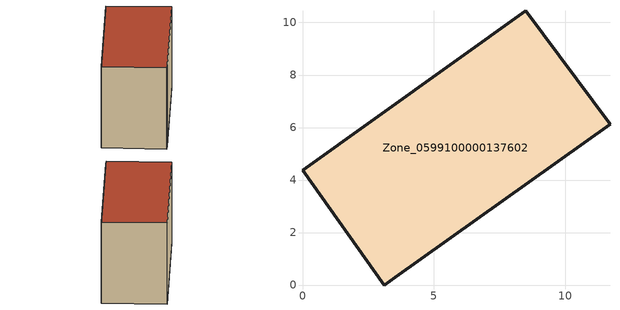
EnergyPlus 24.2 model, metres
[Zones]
Zone_0599100000137602
 floor ground (C_G): 8.5,10.44 11.71,6.12 3.54,0.3 3.12,0 0,4.37 z0
 wall outside (C_F): 11.71,6.12 8.5,10.44 0,4.37 3.12,0 3.54,0.3 11.71,6.12 z0:7.58
 roof outside (C_R): 3.12,0 3.54,0.3 11.71,6.12 8.5,10.44 0,4.37 z7.58
[BUILDING]
Pand.0599100000137602: North Axis=0; Terrain=City; Loads Convergence Tolerance Value=0.04; Temperature Convergence Tolerance Value=0.4; Solar Distribution=FullExterior; Maximum Number of Warmup Days=25; Minimum Number of Warmup Days=1
[Site:Location]
Rotterdam.The.Hague.AP_ZH_NLD Design_Conditions: Latitude=51.96; Longitude=4.45; Time Zone=1; Elevation=-4.5
[SITE:GROUNDTEMPERATURE:BUILDINGSURFACE]
18, 18, 18, 18, 18, 18, 18, 18, 18, 18, 18, 18
[MATERIAL] Thermal Absorptance=0.9; Solar Absorptance=0.7; Visible Absorptance=0.7
Name | Roughness | Thickness | Conductivity | Density | Specific Heat
G.TC.1975-1991 | MediumSmooth | 0.15 | 0.288461 | 540 | 1210
F.TC.1975-1991 | Rough | 0.3 | 0.230769 | 1920 | 840
R.TC.1975-1991 | MediumRough | 0.2 | 0.153846 | 1500 | 1000
[CONSTRUCTION]
C_G: G.TC.1975-1991
C_F: F.TC.1975-1991
C_R: R.TC.1975-1991
[ZONE]
Zone_0599100000137602: Type=1; Multiplier=1; Ceiling Height=Autocalculate; Volume=Autocalculate; Floor Area=autocalculate; Part of Total Floor Area=Yes
[ZONEINFILTRATION:DESIGNFLOWRATE]
Infil_Zone_0599100000137602: Zone or ZoneList or Space or SpaceList=Zone_0599100000137602; Schedule=AlwaysOn; Design Flow Rate Calculation Method=Flow/Area; Flow Rate per Floor Area=0.003; Constant Term Coefficient=1; Temperature Term Coefficient=0; Velocity Term Coefficient=0; Velocity Squared Term Coefficient=0
[HVACTEMPLATE:ZONE:IDEALLOADSAIRSYSTEM]
Zone_0599100000137602: Maximum Heating Supply Air Temperature=50; Minimum Cooling Supply Air Temperature=13; Maximum Heating Supply Air Humidity Ratio=0.0156; Minimum Cooling Supply Air Humidity Ratio=0.0077; Heating Limit=NoLimit; Cooling Limit=NoLimit; Dehumidification Control Type=ConstantSensibleHeatRatio; Cooling Sensible Heat Ratio=0.7; Dehumidification Setpoint=60; Humidification Control Type=None; Humidification Setpoint=30; Outdoor Air Method=None; Outdoor Air Flow Rate per Person=0.00944; Outdoor Air Flow Rate per Zone Floor Area=0; Outdoor Air Flow Rate per Zone=0; Demand Controlled Ventilation Type=None; Outdoor Air Economizer Type=NoEconomizer; Heat Recovery Type=None; Sensible Heat Recovery Effectiveness=0.7; Latent Heat Recovery Effectiveness=0.65
[ZONECONTROL:THERMOSTAT]
ThermostatControl_Zone_0599100000137602: Zone or ZoneList=Zone_0599100000137602; Control Type Schedule=DualSetpointControlType; Control 1=Thermostat_Zone_0599100000137602; Temperature Difference Between Cutout And Setpoint=0
[THERMOSTATSETPOINT:DUALSETPOINT]
Thermostat_Zone_0599100000137602: Heating Setpoint Temperature Schedule=HeatingSetpoint_Zone_0599100000137602; Cooling Setpoint Temperature Schedule=CoolingSetpoint_Zone_0599100000137602
[SCHEDULE:COMPACT]
HeatingSetpoint_Zone_0599100000137602: Through: 12/31, For: AllDays, Until: 24:00, 21
CoolingSetpoint_Zone_0599100000137602: Through: 12/31, For: AllDays, Until: 24:00, 24
DualSetpointControlType: Through: 12/31, For: AllDays, Until: 24:00, 4
AlwaysOn: Through: 12/31, For: AllDays, Until: 24:00, 1
